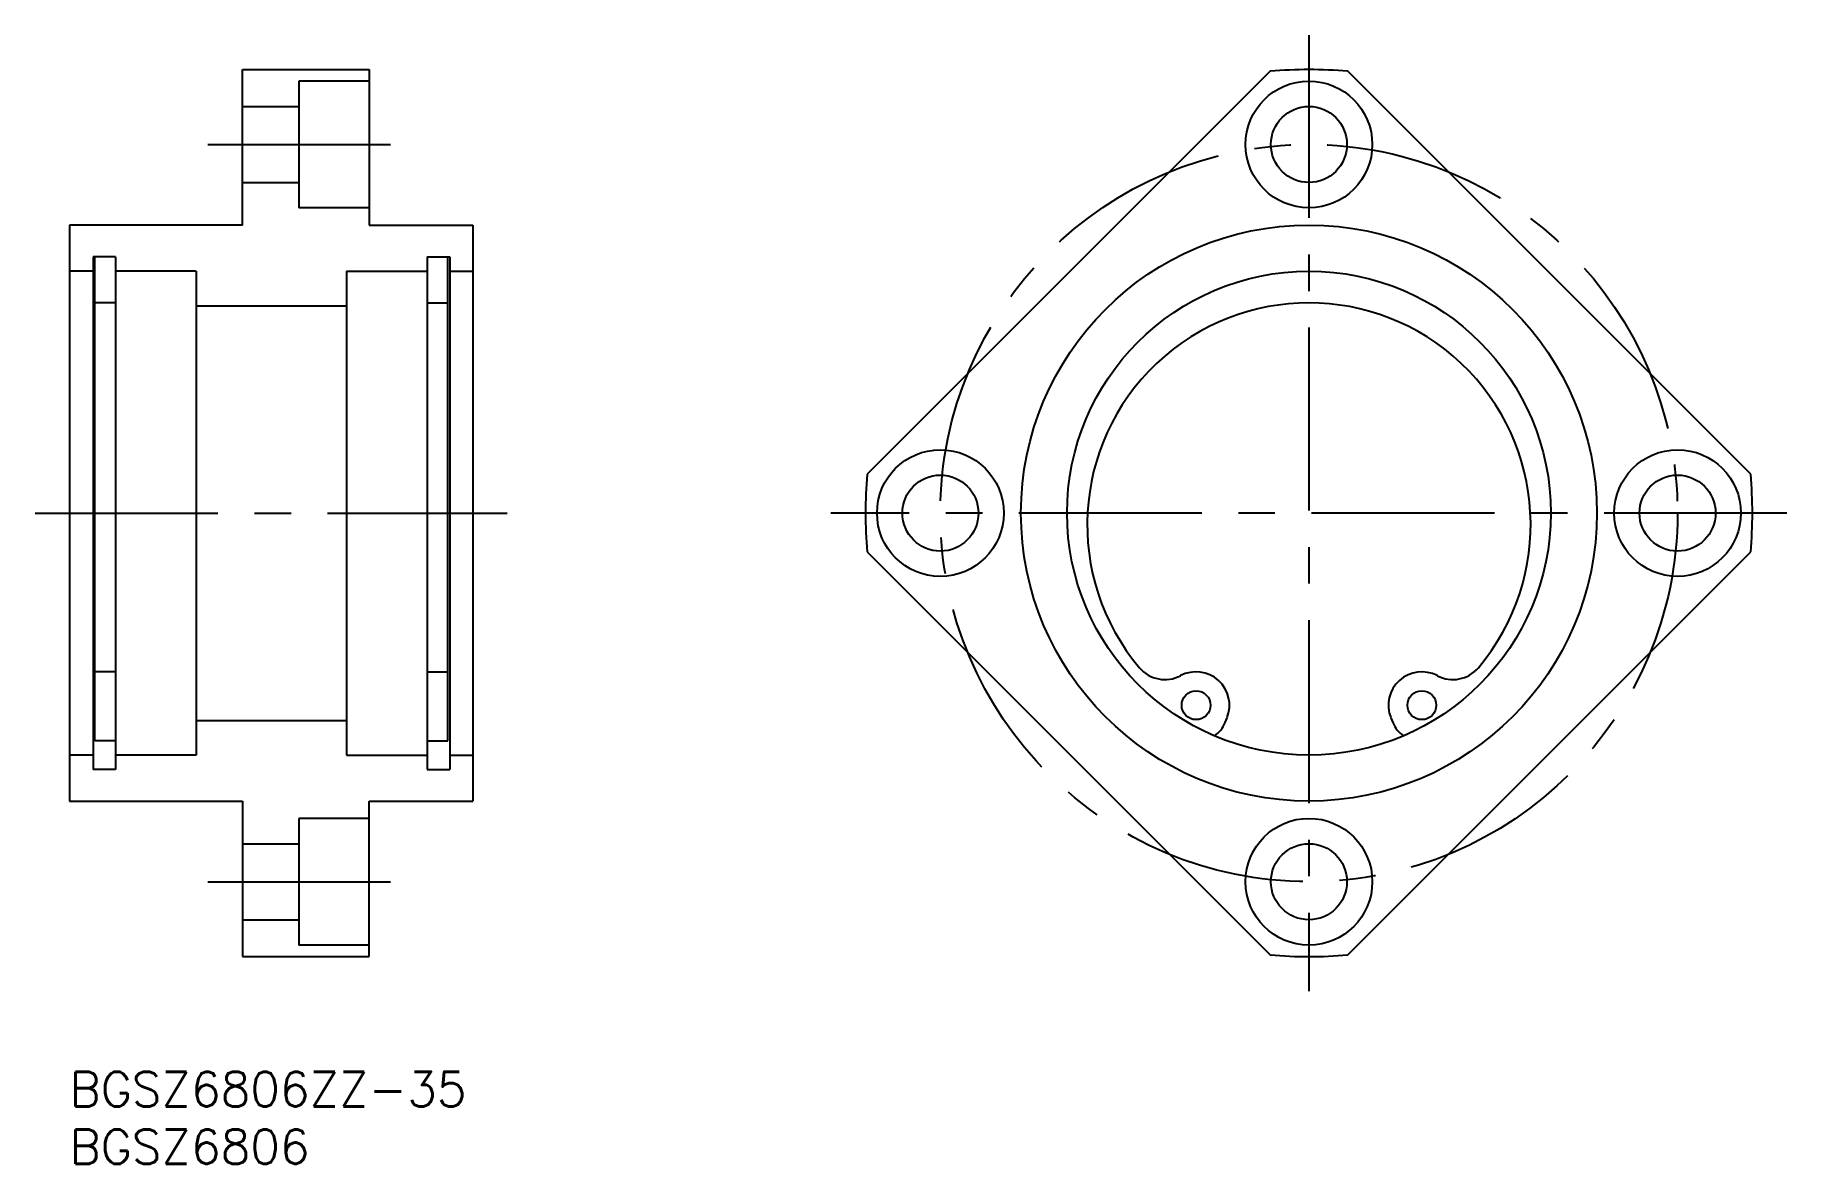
# Model space of a CAD drawing. Extents: x -3 to 149, y -8 to 90.
import ezdxf

# ---------------------------------------------------------------- set-up
doc = ezdxf.new("R2010")
doc.units = 0
doc.header["$LTSCALE"] = 0.5
doc.linetypes.add('CENTER', pattern=[50.8, 31.75, -6.35, 6.35, -6.35])
for name, color, linetype in [('MSM_CENTER', 1, 'CENTER'), ('MSM_CONTINUOUS', 7, 'CONTINUOUS'), ('MSM_PART_NUMBER', 7, 'CONTINUOUS')]:
    doc.layers.add(name, color=color, linetype=linetype)
doc.styles.get("Standard").update_dxf_attribs({"font": 'txt.shx', "height": 3, "bigfont": 'bigfont.shx'})

# ---------------------------------------------------------------- blocks, each defined once
blk = doc.blocks.new('*U7')
at = {"layer": 'MSM_PART_NUMBER'}
blk.add_text('BGSZ6806ZZ-35', height=3, dxfattribs=at).set_placement((0, -3))
blk = doc.blocks.new('*U8')
at = {"layer": 'MSM_PART_NUMBER'}
blk.add_text('BGSZ6806', height=3, dxfattribs=at).set_placement((0, -8))

msp = doc.modelspace()

# ---------------------------------------------------------------- linework, layer by layer
at = {"layer": 'MSM_CENTER'}
for p, q in [((107.6, 90), (107.6, 7)), ((12, 80.5), (29, 80.5)), ((-3, 48.5), (38, 48.5)), ((149.1, 48.5), (66.1, 48.5)), ((12, 16.5), (29, 16.5))]:
    msp.add_line(p, q, dxfattribs=at)
msp.add_circle((107.6, 48.5), 32, dxfattribs=at)
at = {"layer": 'MSM_CONTINUOUS'}
for p, q in [((15, 73.5), (15, 87)), ((15, 87), (26, 87)), ((26, 87), (26, 73.5)), ((104.23, 86.85), (69.25, 51.87)), ((145.95, 51.87), (110.97, 86.85)), ((19.9, 86), (19.9, 75)), ((26, 86), (19.9, 86)), ((15, 83.8), (19.9, 83.8)), ((15, 77.2), (19.9, 77.2)), ((26, 75), (19.9, 75)), ((0, 73.5), (0, 23.5)), ((15, 73.5), (0, 73.5)), ((26, 73.5), (35, 73.5)), ((35, 73.5), (35, 23.5)), ((4, 70.75), (2.05, 70.75)), ((2.05, 70.75, -0.88), (2.05, 26.25, -0.88)), ((2.2, 28.74, 0.38), (2.2, 70.75, 0.38)), ((4, 70.75), (4, 26.25)), ((4, 70.75, -0.88), (4, 26.25, -0.88)), ((31.05, 70.75), (31.05, 26.25)), ((31.05, 70.75, 0.88), (33, 70.75, 0.88)), ((32.85, 28.74, 1.25), (32.85, 70.75, 1.25)), ((33, 70.75), (33, 26.25)), ((2.05, 69.5), (0, 69.5)), ((11, 69.5), (4, 69.5)), ((11, 69.5), (11, 27.5)), ((24.05, 69.5), (31.05, 69.5)), ((24.05, 69.5), (24.05, 27.5)), ((33, 69.5, 0.88), (35, 69.5, 0.88)), ((4, 66.75), (2.25, 66.75)), ((11, 66.5), (24.05, 66.5)), ((31.05, 66.75, 0.88), (32.85, 66.75, 0.88)), ((69.25, 45.13), (104.23, 10.15)), ((110.97, 10.15), (145.95, 45.13)), ((4, 34.72), (2.2, 34.72)), ((31.05, 34.72, 0.88), (32.85, 34.72, 0.88)), ((11, 30.5), (24.05, 30.5)), ((100.32, 30.31), (100.49, 30.74)), ((114.71, 30.74), (114.88, 30.31)), ((2.05, 27.5), (0, 27.5)), ((4, 28.74), (2.2, 28.74)), ((11, 27.5), (4, 27.5)), ((24.05, 27.5), (31.05, 27.5)), ((31.05, 28.74, 0.88), (32.85, 28.74, 0.88)), ((33, 27.5, 0.88), (35, 27.5, 0.88)), ((4, 26.25), (2.05, 26.25)), ((31.05, 26.25, 0.88), (33, 26.25, 0.88)), ((0, 23.5), (15, 23.5)), ((15, 23.5), (15, 10)), ((26, 23.5), (35, 23.5)), ((26, 10), (26, 23.5)), ((26, 22), (19.9, 22)), ((19.9, 22), (19.9, 11)), ((15, 19.8), (19.9, 19.8)), ((15, 13.2), (19.9, 13.2)), ((26, 11), (19.9, 11)), ((15, 10), (26, 10))]:
    msp.add_line(p, q, dxfattribs=at)
for centre, radius in [((107.6, 80.5), 5.5), ((107.6, 80.5), 3.3), ((107.6, 48.5), 25), ((107.6, 48.5), 21), ((75.6, 48.5), 5.5), ((139.6, 48.5), 5.5), ((75.6, 48.5), 3.3), ((139.6, 48.5), 3.3), ((97.8, 31.82), 1.25), ((117.4, 31.82), 1.25), ((107.6, 16.5), 5.5), ((107.6, 16.5), 3.3)]:
    msp.add_circle(centre, radius, dxfattribs=at)
for centre, radius, start, end in [((107.6, 48.5), 38.5, 84.9831, 95.0169), ((107.6, 47.5), 19.25, 319.8252, 220.1748), ((107.6, 48.5), 38.5, 174.9831, 185.0169), ((107.6, 48.5), 38.5, 354.9831, 5.0169), ((95.11, 36.95), 2.9, 220.1748, 297.6623), ((120.09, 36.95), 2.9, 242.3377, 319.8252), ((97.8, 31.82), 2.9, 338.1911, 117.6623), ((117.4, 31.82), 2.9, 62.3377, 201.8089), ((98, 31.24), 2.5, 304.0128, 338.1911), ((117.2, 31.24), 2.5, 201.8089, 235.9872), ((107.6, 48.5), 38.5, 264.9831, 275.0169)]:
    msp.add_arc(centre, radius, start, end, dxfattribs=at)

# ---------------------------------------------------------------- block references
for name in ['*U7', '*U8']:
    msp.add_blockref(name, (0, 0), dxfattribs=at)

doc.saveas('drawing.dxf')
